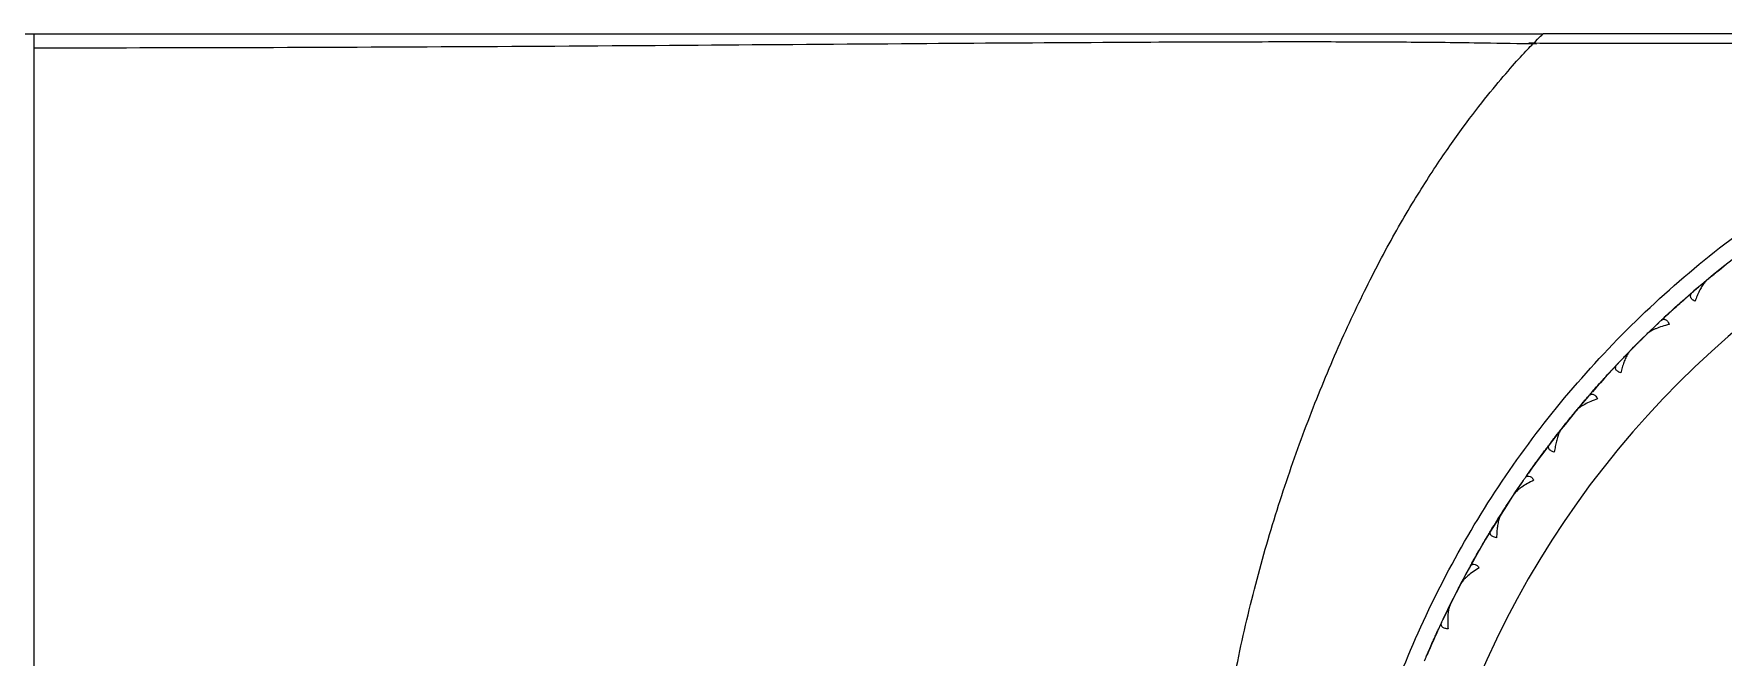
# Model space of a CAD drawing. Extents: x 6453 to 7582, y 0 to 827.
# Drawn here: x 7103.49 to 7133.19, y 224.1 to 235.06 of the extents above; entities that cross this region are included whole.
import ezdxf

# ---------------------------------------------------------------- set-up
doc = ezdxf.new("R2010")
doc.units = 0
doc.header["$LTSCALE"] = 30
doc.header["$MEASUREMENT"] = 0
doc.layers.add('1', color=7, linetype='CONTINUOUS')

msp = doc.modelspace()

# ---------------------------------------------------------------- linework, layer by layer
at = {"layer": '1', "color": 7, "linetype": 'Continuous', "lineweight": 13}
msp.add_arc((7144.072, 217.263), 16.5, 0, 180, dxfattribs=at)
at = {"layer": '1', "color": 7, "linetype": 'Continuous', "lineweight": 18}
for start, end in [(109.3753, 132.8569), (133.3772, 138.8897), (139.2441, 144.855), (145.3809, 154.6453), (155.1431, 156.8531)]:
    msp.add_arc((7144.072, 217.263), 17.5, start, end, dxfattribs=at)
for points, degree in [([(7088.491, 235.063), (7103.491, 235.063)], 1), ([(7103.491, 235.063), (7103.491, 235.063), (7103.491, 234.979), (7103.491, 234.812)], 3), ([(7142.094, 235.031), (7135.945, 234.859), (7129.767, 234.896)], 2), ([(7132.645, 230.518), (7132.693, 230.559), (7132.789, 230.64), (7132.885, 230.721), (7132.933, 230.76)], 3), ([(7132.933, 230.76), (7132.975, 230.795), (7133.017, 230.829), (7133.059, 230.863)], 3), ([(7133.059, 230.863), (7133.101, 230.897), (7133.143, 230.931), (7133.185, 230.965)], 3), ([(7132.895, 230.729), (7132.88, 230.716), (7132.85, 230.683), (7132.806, 230.618), (7132.765, 230.54), (7132.727, 230.454), (7132.703, 230.391), (7132.691, 230.359)], 3), ([(7132.141, 230.065), (7132.174, 230.097), (7132.208, 230.128), (7132.242, 230.159)], 3), ([(7132.243, 230.16), (7132.282, 230.196), (7132.322, 230.232), (7132.362, 230.268)], 3), ([(7132.362, 230.268), (7132.402, 230.304), (7132.441, 230.339), (7132.481, 230.374)], 3), ([(7132.483, 230.376), (7132.502, 230.393), (7132.521, 230.41), (7132.541, 230.427)], 3), ([(7131.813, 229.752), (7131.858, 229.796), (7131.948, 229.883), (7132.039, 229.97), (7132.084, 230.013)], 3), ([(7132.17, 230.092), (7132.19, 230.111), (7132.21, 230.13), (7132.231, 230.149)], 3), ([(7131.583, 229.522), (7131.621, 229.561), (7131.659, 229.599), (7131.698, 229.638)], 3), ([(7131.698, 229.638), (7131.736, 229.676), (7131.774, 229.714), (7131.813, 229.752)], 3), ([(7131.323, 229.251), (7131.366, 229.297), (7131.452, 229.388), (7131.539, 229.477), (7131.583, 229.522)], 3), ([(7131.548, 229.487), (7131.535, 229.473), (7131.508, 229.437), (7131.472, 229.367), (7131.439, 229.285), (7131.411, 229.196), (7131.393, 229.131), (7131.385, 229.098)], 3), ([(7130.959, 228.852), (7130.995, 228.893), (7131.031, 228.933), (7131.067, 228.973)], 3), ([(7131.067, 228.973), (7131.103, 229.013), (7131.139, 229.053), (7131.176, 229.093)], 3), ([(7131.176, 229.093), (7131.193, 229.112), (7131.211, 229.131), (7131.229, 229.15)], 3), ([(7130.575, 228.403), (7130.615, 228.451), (7130.695, 228.547), (7130.776, 228.642), (7130.817, 228.69)], 3), ([(7130.868, 228.748), (7130.898, 228.783), (7130.929, 228.818), (7130.959, 228.852)], 3), ([(7130.894, 228.778), (7130.912, 228.799), (7130.93, 228.82), (7130.949, 228.841)], 3), ([(7130.472, 228.276), (7130.506, 228.319), (7130.54, 228.36), (7130.575, 228.402)], 3), ([(7130.139, 227.852), (7130.177, 227.903), (7130.254, 228.002), (7130.331, 228.1), (7130.37, 228.149)], 3), ([(7130.339, 228.111), (7130.327, 228.095), (7130.305, 228.057), (7130.276, 227.983), (7130.252, 227.899), (7130.233, 227.807), (7130.222, 227.741), (7130.217, 227.707)], 3), ([(7130.37, 228.15), (7130.404, 228.192), (7130.438, 228.234), (7130.472, 228.276)], 3), ([(7129.82, 227.418), (7129.851, 227.462), (7129.882, 227.506), (7129.914, 227.55)], 3), ([(7129.914, 227.55), (7129.945, 227.593), (7129.977, 227.635), (7130.008, 227.678)], 3), ([(7130.01, 227.68), (7130.026, 227.701), (7130.041, 227.722), (7130.056, 227.743)], 3), ([(7129.485, 226.931), (7129.519, 226.983), (7129.589, 227.087), (7129.66, 227.191), (7129.696, 227.242)], 3), ([(7129.74, 227.305), (7129.766, 227.343), (7129.793, 227.38), (7129.819, 227.418)], 3), ([(7129.762, 227.337), (7129.778, 227.36), (7129.794, 227.383), (7129.811, 227.405)], 3), ([(7129.395, 226.794), (7129.425, 226.84), (7129.454, 226.885), (7129.484, 226.93)], 3), ([(7129.109, 226.338), (7129.141, 226.392), (7129.207, 226.499), (7129.274, 226.605), (7129.307, 226.657)], 3), ([(7129.281, 226.616), (7129.27, 226.599), (7129.252, 226.559), (7129.231, 226.483), (7129.216, 226.396), (7129.206, 226.303), (7129.203, 226.236), (7129.201, 226.201)], 3), ([(7129.307, 226.658), (7129.337, 226.704), (7129.366, 226.749), (7129.395, 226.794)], 3), ([(7128.836, 225.873), (7128.863, 225.92), (7128.89, 225.967), (7128.917, 226.013)], 3), ([(7128.917, 226.013), (7128.943, 226.059), (7128.97, 226.105), (7128.997, 226.151)], 3), ([(7128.998, 226.153), (7129.011, 226.175), (7129.024, 226.197), (7129.037, 226.219)], 3), ([(7128.769, 225.752), (7128.791, 225.792), (7128.813, 225.832), (7128.836, 225.872)], 3), ([(7128.788, 225.786), (7128.801, 225.811), (7128.815, 225.835), (7128.828, 225.859)], 3), ([(7128.554, 225.353), (7128.583, 225.409), (7128.642, 225.52), (7128.701, 225.63), (7128.731, 225.684)], 3), ([(7128.406, 225.063), (7128.43, 225.112), (7128.455, 225.16), (7128.479, 225.208)], 3), ([(7128.479, 225.208), (7128.504, 225.256), (7128.529, 225.305), (7128.554, 225.352)], 3), ([(7128.242, 224.724), (7128.269, 224.781), (7128.323, 224.895), (7128.378, 225.007), (7128.406, 225.063)], 3), ([(7128.384, 225.018), (7128.375, 225.001), (7128.361, 224.959), (7128.349, 224.881), (7128.343, 224.793), (7128.343, 224.699), (7128.346, 224.632), (7128.349, 224.598)], 3), ([(7128.085, 224.381), (7128.107, 224.43), (7128.128, 224.478), (7128.15, 224.526)], 3), ([(7128.152, 224.529), (7128.162, 224.552), (7128.173, 224.576), (7128.184, 224.599)], 3), ([(7127.965, 224.106), (7127.983, 224.148), (7128.001, 224.191), (7128.02, 224.233)], 3), ([(7127.981, 224.142), (7127.991, 224.168), (7128.002, 224.193), (7128.014, 224.219)], 3), ([(7128.02, 224.233), (7128.041, 224.283), (7128.063, 224.332), (7128.085, 224.381)], 3)]:
    msp.add_open_spline(points, degree=degree, dxfattribs=at)
for points, knots in [([(7103.491, 235.063), (7104.614, 235.063), (7106.878, 235.063), (7110.732, 235.063), (7114.997, 235.063), (7119.336, 235.063), (7123.295, 235.063), (7125.932, 235.063), (7127.555, 235.063), (7128.543, 235.063), (7129.34, 235.063), (7129.794, 235.063), (7130.02, 235.063)], [0, 0, 0, 0, 0.125, 0.25, 0.375, 0.5, 0.625, 0.75, 0.8125, 0.875, 0.9375, 1, 1, 1, 1]), ([(7129.901, 234.882), (7129.594, 234.888), (7128.84, 234.901), (7127.633, 234.915), (7126.148, 234.92), (7124.369, 234.918), (7121.93, 234.907), (7118.809, 234.886), (7115.094, 234.858), (7111.172, 234.832), (7107.28, 234.815), (7104.73, 234.812), (7103.491, 234.812)], [0, 0, 0, 0, 0.035833, 0.08777, 0.138017, 0.204776, 0.289638, 0.41457, 0.558651, 0.710922, 0.859431, 1, 1, 1, 1]), ([(7142.947, 235.063), (7142.737, 235.063), (7142.348, 235.063), (7141.552, 235.063), (7140.381, 235.063), (7138.802, 235.063), (7136.851, 235.062), (7134.704, 235.062), (7132.362, 235.063), (7130.8, 235.063), (7130.02, 235.063)], [0, 0, 0, 0, 0.048883, 0.090129, 0.184759, 0.320635, 0.456509, 0.637671, 0.818833, 1, 1, 1, 1]), ([(7132.691, 230.359), (7132.668, 230.371), (7132.649, 230.384), (7132.629, 230.404), (7132.623, 230.411), (7132.615, 230.425), (7132.612, 230.432), (7132.606, 230.452), (7132.608, 230.465), (7132.617, 230.486), (7132.621, 230.492), (7132.632, 230.505), (7132.638, 230.512), (7132.645, 230.518)], [0, 0, 0, 0, 0.25, 0.25, 0.375, 0.375, 0.5, 0.5, 0.75, 0.75, 0.875, 0.875, 1, 1, 1, 1]), ([(7132.245, 230.161), (7132.251, 230.168), (7132.29, 230.203), (7132.33, 230.239), (7132.362, 230.268)], [0, 0, 0, 0, 0.177442, 1, 1, 1, 1]), ([(7132.238, 229.951), (7132.194, 229.94), (7132.152, 229.928), (7132.074, 229.904), (7132.038, 229.891), (7131.987, 229.87), (7131.971, 229.863), (7131.941, 229.849), (7131.926, 229.841), (7131.887, 229.819), (7131.865, 229.803), (7131.849, 229.787)], [0, 0, 0, 0, 0.25, 0.25, 0.5, 0.5, 0.625, 0.625, 0.75, 0.75, 1, 1, 1, 1]), ([(7132.084, 230.013), (7132.098, 230.026), (7132.112, 230.035), (7132.133, 230.042), (7132.14, 230.043), (7132.15, 230.043), (7132.154, 230.043), (7132.16, 230.042), (7132.164, 230.041), (7132.18, 230.035), (7132.193, 230.025), (7132.211, 230.003), (7132.216, 229.994), (7132.225, 229.979), (7132.227, 229.974), (7132.233, 229.963), (7132.235, 229.957), (7132.238, 229.951)], [0, 0, 0, 0, 0.25, 0.25, 0.375, 0.375, 0.4375, 0.4375, 0.5, 0.5, 0.75, 0.75, 0.875, 0.875, 0.9375, 0.9375, 1, 1, 1, 1]), ([(7130.961, 228.854), (7130.967, 228.861), (7131.002, 228.901), (7131.038, 228.94), (7131.067, 228.973)], [0, 0, 0, 0, 0.176575, 1, 1, 1, 1]), ([(7131.385, 229.098), (7131.36, 229.108), (7131.34, 229.118), (7131.318, 229.136), (7131.312, 229.142), (7131.302, 229.155), (7131.298, 229.161), (7131.291, 229.181), (7131.291, 229.195), (7131.298, 229.216), (7131.301, 229.223), (7131.31, 229.237), (7131.316, 229.244), (7131.323, 229.251)], [0, 0, 0, 0, 0.25, 0.25, 0.375, 0.375, 0.5, 0.5, 0.75, 0.75, 0.875, 0.875, 1, 1, 1, 1]), ([(7130.817, 228.69), (7130.83, 228.704), (7130.843, 228.715), (7130.863, 228.724), (7130.87, 228.726), (7130.88, 228.727), (7130.883, 228.727), (7130.89, 228.727), (7130.893, 228.726), (7130.911, 228.722), (7130.924, 228.713), (7130.944, 228.693), (7130.951, 228.685), (7130.96, 228.671), (7130.964, 228.666), (7130.97, 228.656), (7130.973, 228.65), (7130.976, 228.644)], [0, 0, 0, 0, 0.25, 0.25, 0.375, 0.375, 0.4375, 0.4375, 0.5, 0.5, 0.75, 0.75, 0.875, 0.875, 0.9375, 0.9375, 1, 1, 1, 1]), ([(7130.976, 228.644), (7130.934, 228.629), (7130.894, 228.613), (7130.819, 228.58), (7130.784, 228.564), (7130.736, 228.538), (7130.72, 228.529), (7130.692, 228.512), (7130.678, 228.503), (7130.641, 228.476), (7130.621, 228.458), (7130.606, 228.441)], [0, 0, 0, 0, 0.25, 0.25, 0.5, 0.5, 0.625, 0.625, 0.75, 0.75, 1, 1, 1, 1]), ([(7130.217, 227.707), (7130.192, 227.714), (7130.171, 227.723), (7130.147, 227.738), (7130.14, 227.743), (7130.129, 227.755), (7130.124, 227.761), (7130.115, 227.78), (7130.113, 227.793), (7130.118, 227.815), (7130.121, 227.822), (7130.129, 227.837), (7130.133, 227.845), (7130.139, 227.852)], [0, 0, 0, 0, 0.25, 0.25, 0.375, 0.375, 0.5, 0.5, 0.75, 0.75, 0.875, 0.875, 1, 1, 1, 1]), ([(7129.821, 227.42), (7129.827, 227.428), (7129.857, 227.471), (7129.888, 227.514), (7129.914, 227.55)], [0, 0, 0, 0, 0.176575, 1, 1, 1, 1]), ([(7129.858, 227.213), (7129.818, 227.193), (7129.78, 227.173), (7129.708, 227.133), (7129.675, 227.113), (7129.63, 227.082), (7129.616, 227.072), (7129.589, 227.051), (7129.577, 227.041), (7129.543, 227.011), (7129.525, 226.991), (7129.512, 226.972)], [0, 0, 0, 0, 0.25, 0.25, 0.5, 0.5, 0.625, 0.625, 0.75, 0.75, 1, 1, 1, 1]), ([(7129.696, 227.242), (7129.707, 227.258), (7129.718, 227.269), (7129.737, 227.281), (7129.744, 227.283), (7129.754, 227.286), (7129.757, 227.286), (7129.764, 227.286), (7129.767, 227.286), (7129.785, 227.283), (7129.799, 227.276), (7129.821, 227.258), (7129.829, 227.251), (7129.84, 227.238), (7129.843, 227.233), (7129.851, 227.224), (7129.855, 227.218), (7129.858, 227.213)], [0, 0, 0, 0, 0.25, 0.25, 0.375, 0.375, 0.4375, 0.4375, 0.5, 0.5, 0.75, 0.75, 0.875, 0.875, 0.9375, 0.9375, 1, 1, 1, 1]), ([(7129.201, 226.201), (7129.175, 226.206), (7129.154, 226.212), (7129.128, 226.225), (7129.121, 226.23), (7129.108, 226.24), (7129.103, 226.246), (7129.092, 226.263), (7129.089, 226.277), (7129.092, 226.299), (7129.094, 226.306), (7129.1, 226.322), (7129.104, 226.33), (7129.109, 226.338)], [0, 0, 0, 0, 0.25, 0.25, 0.375, 0.375, 0.5, 0.5, 0.75, 0.75, 0.875, 0.875, 1, 1, 1, 1]), ([(7128.838, 225.875), (7128.842, 225.884), (7128.869, 225.93), (7128.895, 225.976), (7128.917, 226.013)], [0, 0, 0, 0, 0.181358, 1, 1, 1, 1]), ([(7128.731, 225.684), (7128.741, 225.701), (7128.751, 225.714), (7128.769, 225.727), (7128.775, 225.731), (7128.784, 225.734), (7128.788, 225.735), (7128.795, 225.736), (7128.798, 225.736), (7128.816, 225.735), (7128.831, 225.73), (7128.855, 225.714), (7128.863, 225.707), (7128.875, 225.696), (7128.879, 225.691), (7128.888, 225.683), (7128.892, 225.678), (7128.896, 225.673)], [0, 0, 0, 0, 0.25, 0.25, 0.375, 0.375, 0.4375, 0.4375, 0.5, 0.5, 0.75, 0.75, 0.875, 0.875, 0.9375, 0.9375, 1, 1, 1, 1]), ([(7128.896, 225.673), (7128.858, 225.649), (7128.822, 225.625), (7128.755, 225.577), (7128.724, 225.554), (7128.683, 225.519), (7128.67, 225.507), (7128.645, 225.484), (7128.634, 225.472), (7128.604, 225.439), (7128.588, 225.417), (7128.577, 225.397)], [0, 0, 0, 0, 0.25, 0.25, 0.5, 0.5, 0.625, 0.625, 0.75, 0.75, 1, 1, 1, 1]), ([(7128.349, 224.598), (7128.322, 224.6), (7128.3, 224.604), (7128.273, 224.614), (7128.265, 224.618), (7128.252, 224.627), (7128.246, 224.632), (7128.233, 224.648), (7128.229, 224.661), (7128.229, 224.683), (7128.231, 224.691), (7128.235, 224.707), (7128.238, 224.716), (7128.242, 224.724)], [0, 0, 0, 0, 0.25, 0.25, 0.375, 0.375, 0.5, 0.5, 0.75, 0.75, 0.875, 0.875, 1, 1, 1, 1]), ([(7128.021, 224.236), (7128.025, 224.244), (7128.046, 224.293), (7128.067, 224.341), (7128.085, 224.381)], [0, 0, 0, 0, 0.178433, 1, 1, 1, 1])]:
    msp.add_open_spline(points, degree=3, knots=knots, dxfattribs=at)
at = {"layer": '1', "color": 7, "linetype": 'Continuous', "lineweight": 13}
for points, knots in [([(7124.235, 221.19), (7124.278, 221.705), (7124.34, 222.216), (7124.493, 223.224), (7124.585, 223.721), (7124.794, 224.698), (7124.911, 225.178), (7125.167, 226.118), (7125.306, 226.578), (7125.6, 227.473), (7125.756, 227.908), (7125.999, 228.54), (7126.081, 228.747), (7126.249, 229.154), (7126.504, 229.752), (7126.768, 230.314), (7127.035, 230.845), (7127.124, 231.017), (7127.302, 231.351), (7127.481, 231.674), (7127.658, 231.974), (7127.834, 232.263), (7127.92, 232.401), (7128.091, 232.666), (7128.175, 232.793), (7128.34, 233.035), (7128.421, 233.15), (7128.656, 233.478), (7128.804, 233.674), (7129.079, 234.024), (7129.206, 234.178), (7129.548, 234.579), (7129.724, 234.767), (7129.96, 235.009), (7130.02, 235.063), (7130.02, 235.063)], [0, 0, 0, 0, 0.0625, 0.0625, 0.125, 0.125, 0.1875, 0.1875, 0.25, 0.25, 0.3125, 0.3125, 0.34375, 0.34375, 0.375, 0.4375, 0.4375, 0.46875, 0.46875, 0.5, 0.53125, 0.53125, 0.5625, 0.5625, 0.59375, 0.59375, 0.625, 0.625, 0.6875, 0.6875, 0.75, 0.75, 0.875, 0.875, 1, 1, 1, 1]), ([(7103.491, 234.812), (7103.491, 234.804), (7103.491, 234.618), (7103.491, 234.06), (7103.491, 232.951), (7103.491, 231.835), (7103.491, 230.576), (7103.491, 228.759), (7103.491, 226.685), (7103.491, 224.921), (7103.491, 223.557), (7103.491, 222.167), (7103.491, 220.997), (7103.491, 220.061), (7103.491, 219.128), (7103.491, 217.969), (7103.491, 216.605), (7103.491, 214.841), (7103.491, 212.767), (7103.491, 210.95), (7103.491, 209.691), (7103.491, 208.575), (7103.491, 207.466), (7103.491, 206.908), (7103.491, 206.722), (7103.491, 206.714)], [0, 0, 0, 0, 0.00316, 0.074138, 0.145115, 0.180603, 0.216092, 0.287069, 0.358047, 0.393535, 0.429024, 0.464512, 0.500001, 0.517745, 0.53549, 0.570978, 0.606467, 0.641956, 0.712933, 0.78391, 0.819399, 0.854887, 0.925865, 0.996842, 1, 1, 1, 1])]:
    msp.add_open_spline(points, degree=3, knots=knots, dxfattribs=at)
at = {"layer": '1', "color": 7, "linetype": 'Continuous', "lineweight": 18}
msp.add_rational_spline([(7144.071, 199.463), (7126.272, 199.464), (7126.272, 217.264), (7126.272, 235.063), (7144.072, 235.063)], [1, 0.707115444156, 1, 0.707115444156, 1], degree=2, knots=[0, 0, 0, 0.5, 0.5, 1, 1, 1], dxfattribs=at)
for points, weights in [([(7132.895, 230.729), (7133.058, 230.864), (7133.225, 230.996)], [1, 0.999926457479, 1]), ([(7132.084, 230.013), (7132.359, 230.271), (7132.645, 230.518)], [1, 0.999767428635, 1]), ([(7131.548, 229.487), (7131.697, 229.639), (7131.849, 229.787)], [1, 0.999926457479, 1]), ([(7130.817, 228.69), (7131.064, 228.976), (7131.323, 229.251)], [1, 0.999767428635, 1]), ([(7130.339, 228.111), (7130.471, 228.277), (7130.606, 228.441)], [1, 0.999926457478, 1]), ([(7129.696, 227.242), (7129.911, 227.552), (7130.139, 227.852)], [1, 0.999767428635, 1]), ([(7129.281, 226.616), (7129.394, 226.795), (7129.512, 226.972)], [1, 0.999926457478, 1]), ([(7128.731, 225.684), (7128.913, 226.015), (7129.109, 226.338)], [1, 0.999767428635, 1]), ([(7128.384, 225.018), (7128.478, 225.209), (7128.577, 225.397)], [1, 0.999926457479, 1]), ([(7127.935, 224.035), (7128.081, 224.383), (7128.242, 224.724)], [1, 0.999767428635, 1])]:
    msp.add_rational_spline(points, weights, degree=2, dxfattribs=at)

doc.saveas('drawing.dxf')
